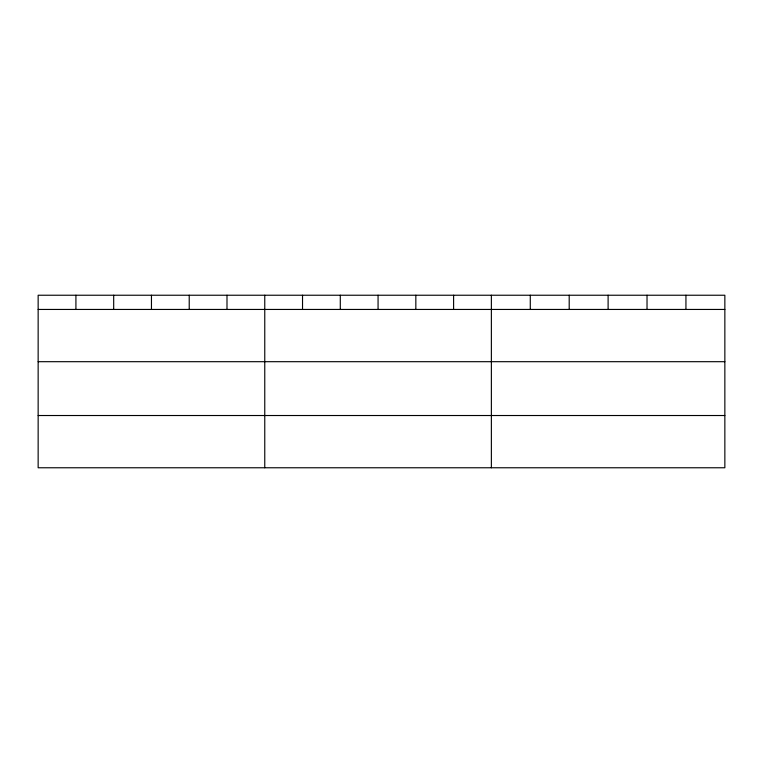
<?xml version="1.0" encoding="UTF-8"?>
<svg xmlns="http://www.w3.org/2000/svg" width="763" height="763" viewBox="0 0 763 763"><rect width="100%" height="100%" fill="white"/><g stroke="black" fill="none" stroke-linecap="round" stroke-linejoin="round"><path stroke-width="1.14" d="M724.85 309.444L724.85 467.767L38.15 467.767L38.15 295.233L724.85 295.233L724.85 309.444L38.15 309.444M38.15 361.691L724.85 361.691M38.15 415.52L724.85 415.52M685.937 295.233L685.937 309.444M647.024 295.233L647.024 309.444M608.111 295.233L608.111 309.444M569.198 295.233L569.198 309.444M530.285 295.233L530.285 309.444M491.372 295.233L491.372 467.767M453.603 295.233L453.603 309.444M415.835 295.233L415.835 309.444M378.066 295.233L378.066 309.444M340.298 295.233L340.298 309.444M302.529 295.233L302.529 309.444M264.761 295.233L264.761 467.767M226.993 295.233L226.993 309.444M189.224 295.233L189.224 309.444M151.456 295.233L151.456 309.444M113.687 295.233L113.687 309.444M75.918 295.233L75.918 309.444"/></g></svg>
